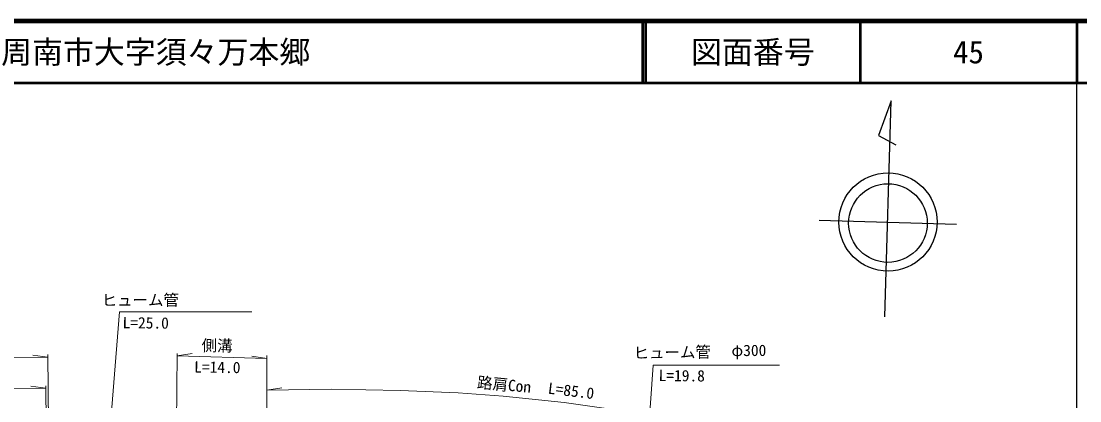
# Model space of a CAD drawing. Units: millimetres, scale not verified. Extents: x 40000 to 680000, y 20000 to 380000.
# Drawn here: x 408266 to 579500, y 318563 to 380000 of the extents above; entities that cross this region are included whole.
import ezdxf
from ezdxf.enums import TextEntityAlignment as Align

# ---------------------------------------------------------------- set-up
doc = ezdxf.new("R2010")
doc.units = ezdxf.units.MM
doc.header["$LTSCALE"] = 1000
for name, color, linetype, lineweight in [('M-BMK-SRVR', 3, 'Continuous', 25), ('M-STR-HTXT', 7, 'Continuous', 13), ('M-TTL', 2, 'Continuous', 140), ('M-TTL-BAND', 7, 'Continuous', 25), ('M-TTL-LINE', 7, 'Continuous', 50)]:
    doc.layers.add(name, color=color, linetype=linetype, lineweight=lineweight)
doc.layers.add('M-TTL-TXT', color=7, linetype='Continuous')
doc.styles.add('ＭＳ ゴシック', font='')
doc.styles.get('ＭＳ ゴシック').set_extended_font_data('MS Gothic')

msp = doc.modelspace()

# ---------------------------------------------------------------- linework, layer by layer
at = {"layer": 'M-BMK-SRVR'}
for p, q in [((549007, 367121), (546928, 361487)), ((547986, 332136), (549007, 367121)), ((546928, 361487), (549727, 359979)), ((537312, 347819), (559556, 347170))]:
    msp.add_line(p, q, dxfattribs=at)
for centre, radius in [((548479, 347494), 7948), ((548464, 347327), 6358)]:
    msp.add_circle(centre, radius, dxfattribs=at)
at = {"layer": 'M-STR-HTXT'}
for p, q in [((365961, 325248), (412585, 325632)), ((412585, 325632), (410151, 325954)), ((412855, 302352), (412580, 326045)), ((433285, 303849), (433507, 326198)), ((433504, 325823), (435928, 326207)), ((448011, 325399), (433504, 325823)), ((448011, 325399), (445591, 325811)), ((447944, 302585), (448012, 325894)), ((364838, 320212), (412241, 320604)), ((412241, 320604), (409807, 320926)), ((412235, 320967), (412518, 302391)), ((447996, 320279), (450421, 320663))]:
    msp.add_line(p, q, dxfattribs=at)
for points in [[(422231, 308725), (424144, 332991), (445555, 332991)], [(508840, 300524), (510513, 324338), (530911, 324338)], [(447996, 320279), (458482, 320468), (469562, 320249), (478975, 319880), (486207, 319333), (496118, 318303), (508211, 316582), (513689, 315687), (521610, 314083), (533914, 311338)]]:
    msp.add_lwpolyline(points, dxfattribs=at)
at = {"layer": 'M-TTL'}
msp.add_line((680000, 380000), (40000, 380000), dxfattribs=at)
at = {"layer": 'M-TTL-BAND'}
msp.add_line((579000, 20000), (579000, 370000), dxfattribs=at)
at = {"layer": 'M-TTL-LINE'}
for p, q in [((508747, 380000), (508747, 370000)), ((509247, 380000), (509247, 370000)), ((543997, 380000), (543997, 370000)), ((579000, 380000), (579000, 370000)), ((40000, 370000), (680000, 370000))]:
    msp.add_line(p, q, dxfattribs=at)

# ---------------------------------------------------------------- texts
at = {"layer": 'M-STR-HTXT', "style": 'ＭＳ ゴシック'}
for s, rotation, p in [('ヒューム管', 0.146, (421290, 333391)), ('L=25.0', 359.436, (424659, 329760)), ('側溝', 358.89, (437423, 326085)), ('ヒューム管', 0.86, (507333, 324848)), ('φ300', 0.343, (523163, 325245)), ('L=14.0', 359.114, (436235, 322604)), ('路肩Con', 354.508, (481898, 320135)), ('L=19.8', 359.449, (511362, 321211)), ('L=85.0', 353.054, (493329, 319191))]:
    msp.add_text(s, height=1833, rotation=rotation, dxfattribs=at).set_placement(p, align=Align.BOTTOM_LEFT)
at = {"layer": 'M-TTL-TXT', "style": 'ＭＳ ゴシック'}
msp.add_text('周南市大字須々万本郷', height=3666, dxfattribs=at).set_placement((405024, 375000), align=Align.MIDDLE_LEFT)
for s, p in [('図面番号', (526622, 375000)), ('45', (561497, 375000))]:
    msp.add_text(s, height=3666, dxfattribs=at).set_placement(p, align=Align.MIDDLE_CENTER)

doc.saveas('drawing.dxf')
